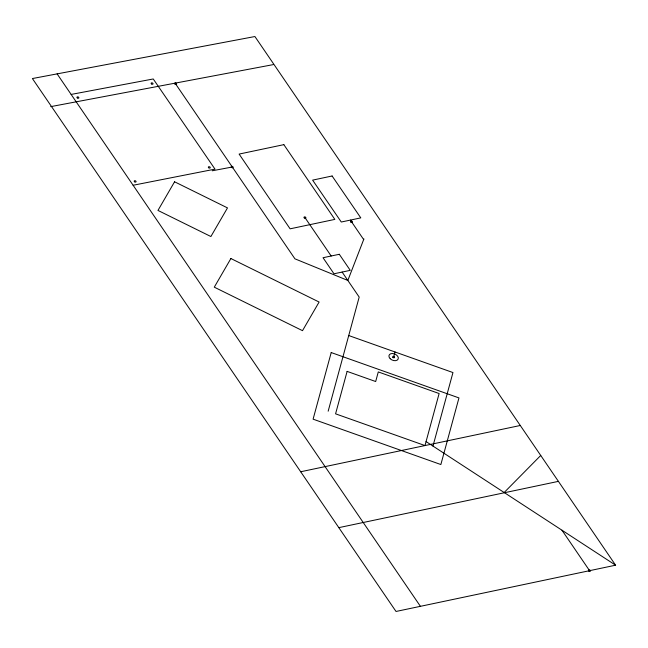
<?xml version="1.0" encoding="UTF-8"?>
<svg xmlns="http://www.w3.org/2000/svg" width="648" height="648" viewBox="0 0 648 648"><rect width="100%" height="100%" fill="white"/><g stroke="black" fill="none" stroke-linecap="round" stroke-linejoin="round"><path stroke-width="0.97" d="M328.163 411.197L359.186 297.076L342.128 272.071M393.628 357.097L395.021 351.977M432.969 446.075L452.96 372.551L348.729 335.543M363.917 238.926L347.846 280.454L294.937 258.827L175.041 83.106M504.168 492.512L540.732 455.463M300.688 471.76L520.279 425.485M338.823 527.642L558.406 481.367M615.6 565.194L396.017 611.469L32.4 78.546L254.915 36.531L615.6 565.194L426.068 441.572M133.115 185.263L214.998 169.136L153.244 78.967L71.134 94.43M50.722 106.637L273.237 64.622M212.228 170.788L232.284 167.006M350.382 220.093L363.674 239.566M561.962 530.21L589.55 570.645M304.957 217.582L331.169 256.001M57.113 73.88L420.414 606.326M331.209 352.553L313.097 419.167L440.859 464.535L458.962 397.913L331.209 352.553M347.117 371.385L335.575 413.829L424.983 445.565L439.125 393.53L378.286 371.928L375.678 381.526L347.117 371.385M174.571 181.788L157.966 210.43L210.892 236.528L227.497 207.895L174.571 181.788M230.891 258.528L214.286 287.169L302.503 330.674L319.108 302.033L230.891 258.528M332.108 175.989L312.611 180.128L341.285 222.021L360.79 217.882L332.108 175.989M283.84 144.65L239.112 154.078L290.11 228.825L334.838 219.397L283.84 144.65M339.301 254.291L323.036 257.718L333.995 273.78L350.26 270.354L339.301 254.291M175.001 84.078A0.988 0.656 23.1 0 0 176.588 84.143A0.988 0.656 23.1 0 0 175.47 83.033A0.988 0.656 23.1 0 0 175.001 84.078M231.506 167.37A0.988 0.656 23.1 0 0 233.094 167.443A0.988 0.656 23.1 0 0 231.968 166.325A0.988 0.656 23.1 0 0 231.506 167.37M588.862 570.969A0.988 0.656 23.1 0 0 590.45 571.034A0.988 0.656 23.1 0 0 589.332 569.924A0.988 0.656 23.1 0 0 588.862 570.969M304.268 217.906A0.988 0.656 23.1 0 0 305.856 217.979A0.988 0.656 23.1 0 0 304.738 216.861A0.988 0.656 23.1 0 0 304.268 217.906M208.616 167.727A0.988 0.656 23.1 0 0 210.203 167.792A0.988 0.656 23.1 0 0 209.085 166.682A0.988 0.656 23.1 0 0 208.616 167.727M77.242 97.88A0.988 0.656 23.1 0 0 78.829 97.953A0.988 0.656 23.1 0 0 77.711 96.836A0.988 0.656 23.1 0 0 77.242 97.88M151.405 83.876A0.988 0.656 23.1 0 0 152.993 83.948A0.988 0.656 23.1 0 0 151.875 82.831A0.988 0.656 23.1 0 0 151.405 83.876M392.939 357.421A0.988 0.656 23.1 0 0 394.527 357.494A0.988 0.656 23.1 0 0 393.409 356.376A0.988 0.656 23.1 0 0 392.939 357.421M134.452 181.732A0.988 0.656 23.1 0 0 136.04 181.796A0.988 0.656 23.1 0 0 134.914 180.687A0.988 0.656 23.1 0 0 134.452 181.732M390.201 358.725A4.925 3.297 23.1 0 0 398.147 359.065A4.925 3.297 23.1 0 0 392.526 353.508A4.925 3.297 23.1 0 0 390.201 358.725M350.868 222.086A0.988 0.656 23.1 0 0 352.455 222.151A0.988 0.656 23.1 0 0 351.329 221.041A0.988 0.656 23.1 0 0 350.868 222.086"/></g></svg>
